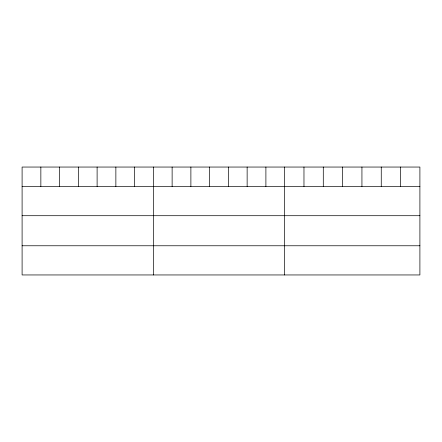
<?xml version="1.0" encoding="UTF-8"?>
<svg xmlns="http://www.w3.org/2000/svg" width="442" height="442" viewBox="0 0 442 442"><rect width="100%" height="100%" fill="white"/><g stroke="black" fill="none" stroke-linecap="round" stroke-linejoin="round"><path stroke-width="0.66" d="M419.9 186.524L419.9 274.952L22.1 274.952L22.1 167.048L419.9 167.048L419.9 186.524L22.1 186.524M22.1 215.707L419.9 215.707M22.1 245.769L419.9 245.769M400.579 167.048L400.579 186.524M381.258 167.048L381.258 186.524M361.937 167.048L361.937 186.524M342.611 167.048L342.611 186.524M323.29 167.048L323.29 186.524M303.969 167.048L303.969 186.524M284.648 167.048L284.648 274.952M265.896 167.048L265.896 186.524M247.139 167.048L247.139 186.524M228.387 167.048L228.387 186.524M209.635 167.048L209.635 186.524M190.883 167.048L190.883 186.524M172.126 167.048L172.126 186.524M153.374 167.048L153.374 274.952M134.622 167.048L134.622 186.524M115.865 167.048L115.865 186.524M97.113 167.048L97.113 186.524M78.361 167.048L78.361 186.524M59.609 167.048L59.609 186.524M40.852 167.048L40.852 186.524"/></g></svg>
